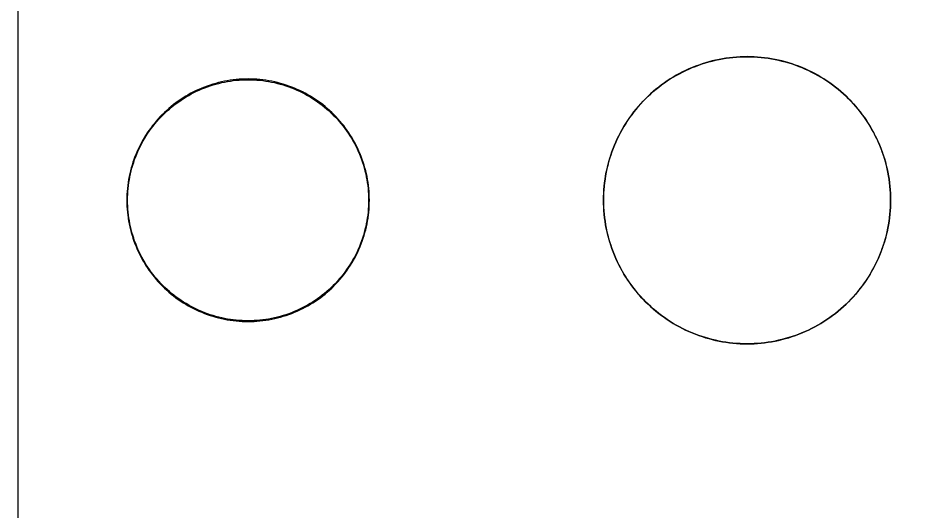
# Model space of a CAD drawing. Extents: x 2 to 124, y 0 to 129.
# Drawn here: x 2.36 to 31.82, y 49.29 to 65.61 of the extents above; entities that cross this region are included whole.
import ezdxf

# ---------------------------------------------------------------- set-up
doc = ezdxf.new("R2010")
doc.units = 0

msp = doc.modelspace()

# ---------------------------------------------------------------- linework, layer by layer
at = {"color": 5, "true_color": 0x0000ff}
msp.add_polyline3d([(123.94209, 0.3175, 0), (123.94209, 128.81762, 0), (2.36219, 128.81762, 0), (2.36219, 0.3175, 0), (123.94209, 0.3175, 0)], close=True, dxfattribs=at)
at = {"color": 34, "true_color": 0x008000}
for points in [[(2.3622, 0.3175, 0), (123.94209, 0.3175, 0), (123.94209, 128.81762, 0), (2.3622, 128.81762, 0), (2.3622, 0.3175, 0)], [(26.37561, 64.32727, 0), (26.25902, 64.32295, 0), (26.14269, 64.31583, 0), (26.02661, 64.30594, 0), (25.91079, 64.29298, 0), (25.79522, 64.27749, 0), (25.79483, 64.27743, 0), (25.68018, 64.25895, 0), (25.68016, 64.25895, 0), (25.67976, 64.25888, 0), (25.56521, 64.23755, 0), (25.45116, 64.21342, 0), (25.33763, 64.18649, 0), (25.22485, 64.15678, 0), (25.11284, 64.12426, 0), (25.00184, 64.08896, 0), (24.8916, 64.0511, 0), (24.78238, 64.01047, 0), (24.67392, 63.96704, 0), (24.56699, 63.92132, 0), (24.46082, 63.8728, 0), (24.35617, 63.8215, 0), (24.35582, 63.82132, 0), (24.25218, 63.76772, 0), (24.15008, 63.71133, 0), (24.04949, 63.65266, 0), (23.95018, 63.5917, 0), (23.85239, 63.52795, 0), (23.75638, 63.46216, 0), (23.66189, 63.39383, 0), (23.56918, 63.32322, 0), (23.47799, 63.25032, 0), (23.38884, 63.17539, 0), (23.30146, 63.09818, 0), (23.21612, 63.01868, 0), (23.13255, 62.9374, 0), (23.13227, 62.93712, 0), (23.05099, 62.85355, 0), (22.97149, 62.76821, 0), (22.89427, 62.68083, 0), (22.81934, 62.59168, 0), (22.74645, 62.50049, 0), (22.67583, 62.40778, 0), (22.60751, 62.31329, 0), (22.54172, 62.21728, 0), (22.47797, 62.11949, 0), (22.41701, 62.02018, 0), (22.35833, 61.91959, 0), (22.30195, 61.81748, 0), (22.30177, 61.81713, 0), (22.24835, 61.71385, 0), (22.24817, 61.7135, 0), (22.19686, 61.60885, 0), (22.14835, 61.50268, 0), (22.10263, 61.39574, 0), (22.0592, 61.28729, 0), (22.01856, 61.17807, 0), (21.98071, 61.06783, 0), (21.9454, 60.95683, 0), (21.91289, 60.84482, 0), (21.88317, 60.73204, 0), (21.85625, 60.6185, 0), (21.83212, 60.50446, 0), (21.81078, 60.3899, 0), (21.81072, 60.38951, 0), (21.79224, 60.27484, 0), (21.79218, 60.27445, 0), (21.77669, 60.15888, 0), (21.76373, 60.04306, 0), (21.75382, 59.92698, 0), (21.74671, 59.81065, 0), (21.74239, 59.69406, 0), (21.74087, 59.57747, 0), (21.74239, 59.46089, 0), (21.74671, 59.3443, 0), (21.75382, 59.22797, 0), (21.76373, 59.11189, 0), (21.77669, 58.99607, 0), (21.77671, 58.99593, 0), (21.79218, 58.8805, 0), (21.79224, 58.8801, 0), (21.81078, 58.76504, 0), (21.83212, 58.65049, 0), (21.85625, 58.53644, 0), (21.88317, 58.4229, 0), (21.91289, 58.31013, 0), (21.9454, 58.19811, 0), (21.98071, 58.08712, 0), (22.01856, 57.97688, 0), (22.0592, 57.86766, 0), (22.10263, 57.7592, 0), (22.14835, 57.65227, 0), (22.19686, 57.5461, 0), (22.19704, 57.54574, 0), (22.24817, 57.44145, 0), (22.24835, 57.44109, 0), (22.30195, 57.33746, 0), (22.35833, 57.23535, 0), (22.35834, 57.23534, 0), (22.41701, 57.13477, 0), (22.47797, 57.03546, 0), (22.54172, 56.93767, 0), (22.60751, 56.84165, 0), (22.67583, 56.74717, 0), (22.67585, 56.74715, 0), (22.74645, 56.65446, 0), (22.81934, 56.56327, 0), (22.89427, 56.47412, 0), (22.97149, 56.38674, 0), (23.05099, 56.3014, 0), (23.13227, 56.21783, 0), (23.13255, 56.21755, 0), (23.21612, 56.13627, 0), (23.30146, 56.05677, 0), (23.38884, 55.97955, 0), (23.47799, 55.90462, 0), (23.56918, 55.83172, 0), (23.66189, 55.76111, 0), (23.75638, 55.69279, 0), (23.85239, 55.627, 0), (23.95018, 55.56325, 0), (24.04949, 55.50229, 0), (24.15008, 55.44361, 0), (24.25218, 55.38722, 0), (24.35582, 55.33363, 0), (24.35617, 55.33345, 0), (24.46082, 55.28214, 0), (24.56699, 55.23363, 0), (24.67392, 55.18791, 0), (24.78238, 55.14447, 0), (24.8916, 55.10383, 0), (25.00184, 55.06599, 0), (25.11284, 55.03068, 0), (25.22485, 54.99817, 0), (25.33763, 54.96845, 0), (25.45116, 54.94153, 0), (25.56521, 54.9174, 0), (25.67976, 54.89606, 0), (25.79483, 54.87752, 0), (25.79522, 54.87746, 0), (25.91079, 54.86196, 0), (26.02661, 54.84901, 0), (26.14269, 54.8391, 0), (26.25902, 54.83199, 0), (26.37561, 54.82767, 0), (26.49219, 54.82615, 0), (26.60878, 54.82767, 0), (26.72537, 54.83199, 0), (26.8417, 54.8391, 0), (26.95778, 54.84901, 0), (27.0736, 54.86196, 0), (27.18917, 54.87746, 0), (27.18956, 54.87752, 0), (27.30463, 54.89606, 0), (27.41918, 54.9174, 0), (27.53323, 54.94153, 0), (27.64676, 54.96845, 0), (27.75954, 54.99817, 0), (27.87155, 55.03068, 0), (27.98255, 55.06599, 0), (28.09279, 55.10383, 0), (28.20201, 55.14447, 0), (28.31047, 55.18791, 0), (28.4174, 55.23363, 0), (28.52357, 55.28214, 0), (28.62822, 55.33345, 0), (28.62857, 55.33363, 0), (28.73221, 55.38722, 0), (28.83431, 55.44361, 0), (28.9349, 55.50229, 0), (29.03421, 55.56325, 0), (29.132, 55.627, 0), (29.22801, 55.69279, 0), (29.3225, 55.76111, 0), (29.41521, 55.83172, 0), (29.5064, 55.90462, 0), (29.59555, 55.97955, 0), (29.68293, 56.05677, 0), (29.76827, 56.13627, 0), (29.85184, 56.21755, 0), (29.85212, 56.21783, 0), (29.9334, 56.3014, 0), (30.0129, 56.38674, 0), (30.09012, 56.47412, 0), (30.16505, 56.56327, 0), (30.23794, 56.65446, 0), (30.30854, 56.74715, 0), (30.30856, 56.74717, 0), (30.37688, 56.84165, 0), (30.44267, 56.93767, 0), (30.50642, 57.03546, 0), (30.56738, 57.13477, 0), (30.62605, 57.23534, 0), (30.62606, 57.23535, 0), (30.68244, 57.33746, 0), (30.73604, 57.44109, 0), (30.73622, 57.44145, 0), (30.78735, 57.54574, 0), (30.78753, 57.5461, 0), (30.83604, 57.65227, 0), (30.88176, 57.7592, 0), (30.92519, 57.86766, 0), (30.96583, 57.97688, 0), (31.00368, 58.08712, 0), (31.03899, 58.19811, 0), (31.0715, 58.31013, 0), (31.10122, 58.4229, 0), (31.12814, 58.53644, 0), (31.15227, 58.65049, 0), (31.17361, 58.76504, 0), (31.19215, 58.8801, 0), (31.19221, 58.8805, 0), (31.20769, 58.99593, 0), (31.20771, 58.99607, 0), (31.22066, 59.11189, 0), (31.23057, 59.22797, 0), (31.23768, 59.3443, 0), (31.242, 59.46089, 0), (31.24352, 59.57747, 0), (31.242, 59.69406, 0), (31.23768, 59.81065, 0), (31.23057, 59.92698, 0), (31.22066, 60.04306, 0), (31.20771, 60.15888, 0), (31.19221, 60.27445, 0), (31.19215, 60.27484, 0), (31.17367, 60.38951, 0), (31.17361, 60.3899, 0), (31.15227, 60.50446, 0), (31.12814, 60.6185, 0), (31.10122, 60.73204, 0), (31.0715, 60.84482, 0), (31.03899, 60.95683, 0), (31.00368, 61.06783, 0), (30.96583, 61.17807, 0), (30.92519, 61.28729, 0), (30.88176, 61.39574, 0), (30.83604, 61.50268, 0), (30.78753, 61.60885, 0), (30.73622, 61.7135, 0), (30.73604, 61.71385, 0), (30.68262, 61.81713, 0), (30.68244, 61.81748, 0), (30.62606, 61.91959, 0), (30.56738, 62.02018, 0), (30.50642, 62.11949, 0), (30.44267, 62.21728, 0), (30.37688, 62.31329, 0), (30.30856, 62.40778, 0), (30.23794, 62.50049, 0), (30.16505, 62.59168, 0), (30.09012, 62.68083, 0), (30.0129, 62.76821, 0), (29.9334, 62.85355, 0), (29.85212, 62.93712, 0), (29.85184, 62.9374, 0), (29.76827, 63.01868, 0), (29.68293, 63.09818, 0), (29.59555, 63.17539, 0), (29.5064, 63.25032, 0), (29.41521, 63.32322, 0), (29.3225, 63.39383, 0), (29.22801, 63.46216, 0), (29.132, 63.52795, 0), (29.03421, 63.5917, 0), (28.9349, 63.65266, 0), (28.83431, 63.71133, 0), (28.73221, 63.76772, 0), (28.62857, 63.82132, 0), (28.62822, 63.8215, 0), (28.52357, 63.8728, 0), (28.4174, 63.92132, 0), (28.31047, 63.96704, 0), (28.20201, 64.01047, 0), (28.09279, 64.0511, 0), (27.98255, 64.08896, 0), (27.87155, 64.12426, 0), (27.75954, 64.15678, 0), (27.64676, 64.18649, 0), (27.53323, 64.21342, 0), (27.41918, 64.23755, 0), (27.30463, 64.25888, 0), (27.30423, 64.25895, 0), (27.30421, 64.25895, 0), (27.18956, 64.27743, 0), (27.18917, 64.27749, 0), (27.0736, 64.29298, 0), (26.95778, 64.30594, 0), (26.8417, 64.31583, 0), (26.72537, 64.32295, 0), (26.60878, 64.32727, 0), (26.49219, 64.3288, 0), (26.37561, 64.32727, 0)], [(26.72537, 54.83453, 0), (26.60878, 54.83021, 0), (26.49219, 54.82869, 0), (26.37561, 54.83021, 0), (26.25902, 54.83453, 0), (26.14269, 54.84164, 0), (26.02661, 54.85155, 0), (25.91079, 54.8645, 0), (25.79522, 54.88, 0), (25.7952, 54.88, 0), (25.68055, 54.89848, 0), (25.566, 54.91981, 0), (25.45195, 54.94394, 0), (25.33841, 54.97087, 0), (25.22564, 55.00058, 0), (25.11362, 55.0331, 0), (25.00262, 55.0684, 0), (24.89239, 55.10625, 0), (24.78317, 55.14689, 0), (24.67471, 55.19032, 0), (24.56778, 55.23604, 0), (24.4616, 55.28456, 0), (24.357, 55.33584, 0), (24.25368, 55.38928, 0), (24.15157, 55.44567, 0), (24.05099, 55.50434, 0), (23.95167, 55.5653, 0), (23.85388, 55.62905, 0), (23.75787, 55.69484, 0), (23.66338, 55.76317, 0), (23.57067, 55.83378, 0), (23.47949, 55.90668, 0), (23.39033, 55.98161, 0), (23.30296, 56.05882, 0), (23.21761, 56.13832, 0), (23.13419, 56.21946, 0), (23.05305, 56.30289, 0), (22.97354, 56.38823, 0), (22.89633, 56.47561, 0), (22.8214, 56.56476, 0), (22.7485, 56.65595, 0), (22.67789, 56.74866, 0), (22.60956, 56.84315, 0), (22.54378, 56.93916, 0), (22.48002, 57.03695, 0), (22.41906, 57.13626, 0), (22.36039, 57.23685, 0), (22.304, 57.33896, 0), (22.25048, 57.44246, 0), (22.19928, 57.54688, 0), (22.15076, 57.65305, 0), (22.10504, 57.75999, 0), (22.06161, 57.86845, 0), (22.02097, 57.97767, 0), (21.98312, 58.0879, 0), (21.94782, 58.1989, 0), (21.91531, 58.31091, 0), (21.88559, 58.42369, 0), (21.85866, 58.53722, 0), (21.85866, 58.53723, 0), (21.83453, 58.65127, 0), (21.8132, 58.76583, 0), (21.79472, 58.88049, 0), (21.79472, 58.8805, 0), (21.77923, 58.99607, 0), (21.76627, 59.11189, 0), (21.75637, 59.22797, 0), (21.74925, 59.3443, 0), (21.74494, 59.46089, 0), (21.74341, 59.57747, 0), (21.74494, 59.69406, 0), (21.74925, 59.81065, 0), (21.75637, 59.92698, 0), (21.76627, 60.04306, 0), (21.77923, 60.15888, 0), (21.79471, 60.27435, 0), (21.8132, 60.38912, 0), (21.83453, 60.50367, 0), (21.85866, 60.61772, 0), (21.88559, 60.73126, 0), (21.91531, 60.84403, 0), (21.94782, 60.95605, 0), (21.98312, 61.06704, 0), (22.02097, 61.17728, 0), (22.06161, 61.2865, 0), (22.10504, 61.39496, 0), (22.15076, 61.50189, 0), (22.19928, 61.60806, 0), (22.25057, 61.71267, 0), (22.304, 61.81599, 0), (22.36039, 61.9181, 0), (22.41906, 62.01868, 0), (22.48002, 62.118, 0), (22.54378, 62.21579, 0), (22.60956, 62.3118, 0), (22.67789, 62.40629, 0), (22.7485, 62.499, 0), (22.82138, 62.59016, 0), (22.8214, 62.59018, 0), (22.89633, 62.67934, 0), (22.97354, 62.76671, 0), (23.05305, 62.85206, 0), (23.13419, 62.93548, 0), (23.21761, 63.01662, 0), (23.30296, 63.09612, 0), (23.39033, 63.17334, 0), (23.47949, 63.24827, 0), (23.57067, 63.32117, 0), (23.66338, 63.39178, 0), (23.75787, 63.46011, 0), (23.85388, 63.52589, 0), (23.95167, 63.58965, 0), (24.05099, 63.65061, 0), (24.15157, 63.70928, 0), (24.25368, 63.76567, 0), (24.35696, 63.81908, 0), (24.4616, 63.87039, 0), (24.56778, 63.9189, 0), (24.67471, 63.96462, 0), (24.78317, 64.00806, 0), (24.89239, 64.0487, 0), (25.00262, 64.08654, 0), (25.11362, 64.12184, 0), (25.22564, 64.15436, 0), (25.33841, 64.18407, 0), (25.45195, 64.211, 0), (25.566, 64.23513, 0), (25.68055, 64.25646, 0), (25.79561, 64.275, 0), (25.79562, 64.275, 0), (25.91079, 64.29044, 0), (26.02661, 64.3034, 0), (26.14269, 64.3133, 0), (26.25902, 64.32042, 0), (26.37561, 64.32473, 0), (26.49219, 64.32626, 0), (26.60878, 64.32473, 0), (26.72537, 64.32042, 0), (26.8417, 64.3133, 0), (26.95778, 64.3034, 0), (27.0736, 64.29044, 0), (27.18877, 64.275, 0), (27.18878, 64.275, 0), (27.30384, 64.25646, 0), (27.41839, 64.23513, 0), (27.53244, 64.211, 0), (27.64598, 64.18407, 0), (27.75875, 64.15436, 0), (27.87077, 64.12184, 0), (27.98177, 64.08654, 0), (28.092, 64.0487, 0), (28.20122, 64.00806, 0), (28.30968, 63.96462, 0), (28.41661, 63.9189, 0), (28.52279, 63.87039, 0), (28.62743, 63.81908, 0), (28.73071, 63.76567, 0), (28.83282, 63.70928, 0), (28.9334, 63.65061, 0), (29.03272, 63.58965, 0), (29.13051, 63.52589, 0), (29.22652, 63.46011, 0), (29.32101, 63.39178, 0), (29.41372, 63.32117, 0), (29.5049, 63.24827, 0), (29.59406, 63.17334, 0), (29.68143, 63.09612, 0), (29.76678, 63.01662, 0), (29.8502, 62.93548, 0), (29.93134, 62.85206, 0), (30.01085, 62.76671, 0), (30.08806, 62.67934, 0), (30.16299, 62.59018, 0), (30.16301, 62.59016, 0), (30.23589, 62.499, 0), (30.3065, 62.40629, 0), (30.37483, 62.3118, 0), (30.44061, 62.21579, 0), (30.50437, 62.118, 0), (30.56533, 62.01868, 0), (30.624, 61.9181, 0), (30.68039, 61.81599, 0), (30.73382, 61.71267, 0), (30.78511, 61.60806, 0), (30.83363, 61.50189, 0), (30.87935, 61.39496, 0), (30.92278, 61.2865, 0), (30.96342, 61.17728, 0), (31.00127, 61.06704, 0), (31.03657, 60.95605, 0), (31.06908, 60.84403, 0), (31.0988, 60.73126, 0), (31.12573, 60.61772, 0), (31.14986, 60.50367, 0), (31.17119, 60.38912, 0), (31.18968, 60.27435, 0), (31.20516, 60.15888, 0), (31.21812, 60.04306, 0), (31.22802, 59.92698, 0), (31.23514, 59.81065, 0), (31.23945, 59.69406, 0), (31.24098, 59.57747, 0), (31.23945, 59.46089, 0), (31.23514, 59.3443, 0), (31.22802, 59.22797, 0), (31.21812, 59.11189, 0), (31.20516, 58.99607, 0), (31.18967, 58.8805, 0), (31.18967, 58.88049, 0), (31.17119, 58.76583, 0), (31.14986, 58.65127, 0), (31.12573, 58.53723, 0), (31.12573, 58.53722, 0), (31.0988, 58.42369, 0), (31.06908, 58.31091, 0), (31.03657, 58.1989, 0), (31.00127, 58.0879, 0), (30.96342, 57.97767, 0), (30.92278, 57.86845, 0), (30.87935, 57.75999, 0), (30.83363, 57.65305, 0), (30.78511, 57.54688, 0), (30.73391, 57.44246, 0), (30.68039, 57.33896, 0), (30.624, 57.23685, 0), (30.56533, 57.13626, 0), (30.50437, 57.03695, 0), (30.44061, 56.93916, 0), (30.37483, 56.84315, 0), (30.3065, 56.74866, 0), (30.23589, 56.65595, 0), (30.16299, 56.56476, 0), (30.08806, 56.47561, 0), (30.01085, 56.38823, 0), (29.93134, 56.30289, 0), (29.8502, 56.21946, 0), (29.76678, 56.13832, 0), (29.68143, 56.05882, 0), (29.59406, 55.98161, 0), (29.5049, 55.90668, 0), (29.41372, 55.83378, 0), (29.32101, 55.76317, 0), (29.22652, 55.69484, 0), (29.13051, 55.62905, 0), (29.03272, 55.5653, 0), (28.9334, 55.50434, 0), (28.83282, 55.44567, 0), (28.73071, 55.38928, 0), (28.62739, 55.33584, 0), (28.52279, 55.28456, 0), (28.41661, 55.23604, 0), (28.30968, 55.19032, 0), (28.20122, 55.14689, 0), (28.092, 55.10625, 0), (27.98177, 55.0684, 0), (27.87077, 55.0331, 0), (27.75875, 55.00058, 0), (27.64598, 54.97087, 0), (27.53244, 54.94394, 0), (27.41839, 54.91981, 0), (27.30384, 54.89848, 0), (27.18919, 54.88, 0), (27.18917, 54.88, 0), (27.0736, 54.8645, 0), (26.95778, 54.85155, 0), (26.8417, 54.84164, 0), (26.72537, 54.83453, 0)], [(9.88415, 63.5889, 0), (9.78585, 63.58534, 0), (9.68806, 63.57924, 0), (9.59002, 63.57086, 0), (9.49248, 63.56019, 0), (9.3952, 63.54699, 0), (9.39128, 63.54636, 0), (9.29449, 63.53062, 0), (9.19797, 63.51258, 0), (9.10197, 63.49226, 0), (9.00647, 63.46966, 0), (8.91147, 63.44476, 0), (8.81724, 63.41733, 0), (8.7235, 63.38761, 0), (8.6308, 63.35561, 0), (8.5386, 63.32157, 0), (8.44767, 63.285, 0), (8.35723, 63.24639, 0), (8.26809, 63.2055, 0), (8.17995, 63.16232, 0), (8.17641, 63.16051, 0), (8.08902, 63.1153, 0), (8.00318, 63.06806, 0), (7.91835, 63.01878, 0), (7.83478, 62.96722, 0), (7.75248, 62.91362, 0), (7.67146, 62.858, 0), (7.59196, 62.80059, 0), (7.51372, 62.74116, 0), (7.43727, 62.67969, 0), (7.36209, 62.6167, 0), (7.28843, 62.55142, 0), (7.21654, 62.48462, 0), (7.14619, 62.41629, 0), (7.14338, 62.41348, 0), (7.07505, 62.34312, 0), (7.00825, 62.27124, 0), (6.94297, 62.19758, 0), (6.87998, 62.1224, 0), (6.81851, 62.04594, 0), (6.75907, 61.96771, 0), (6.70167, 61.88821, 0), (6.64604, 61.80718, 0), (6.59245, 61.72489, 0), (6.54089, 61.64132, 0), (6.49161, 61.55649, 0), (6.44437, 61.47063, 0), (6.39916, 61.38326, 0), (6.39735, 61.37972, 0), (6.35417, 61.29158, 0), (6.31328, 61.20243, 0), (6.27467, 61.112, 0), (6.23809, 61.02107, 0), (6.20406, 60.92887, 0), (6.17205, 60.83616, 0), (6.14234, 60.74243, 0), (6.1149, 60.6482, 0), (6.09001, 60.5532, 0), (6.06741, 60.4577, 0), (6.04709, 60.36169, 0), (6.02905, 60.26517, 0), (6.0133, 60.16839, 0), (6.01268, 60.16447, 0), (5.99948, 60.06719, 0), (5.98881, 59.96965, 0), (5.98043, 59.8716, 0), (5.97433, 59.77381, 0), (5.97077, 59.67552, 0), (5.9695, 59.57747, 0), (5.97077, 59.47943, 0), (5.97433, 59.38113, 0), (5.98043, 59.28334, 0), (5.98881, 59.1853, 0), (5.99948, 59.08776, 0), (5.9995, 59.08763, 0), (6.01268, 58.99048, 0), (6.0133, 58.98655, 0), (6.02905, 58.88978, 0), (6.04709, 58.79326, 0), (6.06741, 58.69725, 0), (6.09001, 58.60174, 0), (6.1149, 58.50675, 0), (6.14234, 58.41251, 0), (6.17205, 58.31879, 0), (6.20406, 58.22608, 0), (6.23809, 58.13388, 0), (6.27467, 58.04294, 0), (6.31328, 57.95252, 0), (6.31329, 57.9525, 0), (6.35417, 57.86337, 0), (6.39735, 57.77523, 0), (6.39916, 57.77169, 0), (6.44437, 57.68431, 0), (6.49161, 57.59846, 0), (6.54089, 57.51362, 0), (6.59245, 57.43006, 0), (6.64604, 57.34776, 0), (6.70167, 57.26674, 0), (6.75907, 57.18723, 0), (6.75908, 57.18722, 0), (6.81851, 57.109, 0), (6.87998, 57.03255, 0), (6.94297, 56.95736, 0), (7.00825, 56.8837, 0), (7.07505, 56.81182, 0), (7.07507, 56.8118, 0), (7.14338, 56.74146, 0), (7.14619, 56.73865, 0), (7.21654, 56.67033, 0), (7.28843, 56.60353, 0), (7.36209, 56.53825, 0), (7.43727, 56.47526, 0), (7.51372, 56.41379, 0), (7.59196, 56.35435, 0), (7.67146, 56.29695, 0), (7.75248, 56.24132, 0), (7.83478, 56.18773, 0), (7.91835, 56.13617, 0), (8.00318, 56.08689, 0), (8.08902, 56.03965, 0), (8.08929, 56.03951, 0), (8.17641, 55.99443, 0), (8.17995, 55.99263, 0), (8.26809, 55.94945, 0), (8.35723, 55.90856, 0), (8.44767, 55.86995, 0), (8.5386, 55.83337, 0), (8.6308, 55.79934, 0), (8.7235, 55.76733, 0), (8.81724, 55.73761, 0), (8.91147, 55.71018, 0), (9.00647, 55.68529, 0), (9.10197, 55.66268, 0), (9.19797, 55.64236, 0), (9.29449, 55.62433, 0), (9.39128, 55.60858, 0), (9.3952, 55.60796, 0), (9.49248, 55.59475, 0), (9.59002, 55.58409, 0), (9.68806, 55.5757, 0), (9.78585, 55.56961, 0), (9.88415, 55.56605, 0), (9.9822, 55.56478, 0), (10.08024, 55.56605, 0), (10.17854, 55.56961, 0), (10.27633, 55.5757, 0), (10.37437, 55.58409, 0), (10.4719, 55.59475, 0), (10.56919, 55.60796, 0), (10.57311, 55.60858, 0), (10.66989, 55.62433, 0), (10.76641, 55.64236, 0), (10.86242, 55.66268, 0), (10.95792, 55.68529, 0), (11.05292, 55.71018, 0), (11.14715, 55.73761, 0), (11.24088, 55.76733, 0), (11.33359, 55.79934, 0), (11.42579, 55.83337, 0), (11.51672, 55.86995, 0), (11.60715, 55.90856, 0), (11.6963, 55.94945, 0), (11.78444, 55.99263, 0), (11.78798, 55.99443, 0), (11.87509, 56.03951, 0), (11.87536, 56.03965, 0), (11.96121, 56.08689, 0), (12.04604, 56.13617, 0), (12.12961, 56.18773, 0), (12.21191, 56.24132, 0), (12.29293, 56.29695, 0), (12.37243, 56.35435, 0), (12.45067, 56.41379, 0), (12.52712, 56.47526, 0), (12.6023, 56.53825, 0), (12.67596, 56.60353, 0), (12.74785, 56.67033, 0), (12.8182, 56.73865, 0), (12.82101, 56.74146, 0), (12.88932, 56.8118, 0), (12.88934, 56.81182, 0), (12.95614, 56.8837, 0), (13.02142, 56.95736, 0), (13.08441, 57.03255, 0), (13.14588, 57.109, 0), (13.20531, 57.18722, 0), (13.20532, 57.18723, 0), (13.26272, 57.26674, 0), (13.31835, 57.34776, 0), (13.37194, 57.43006, 0), (13.4235, 57.51362, 0), (13.47278, 57.59846, 0), (13.52002, 57.68431, 0), (13.56523, 57.77169, 0), (13.56704, 57.77523, 0), (13.61022, 57.86337, 0), (13.6511, 57.9525, 0), (13.65111, 57.95252, 0), (13.68972, 58.04294, 0), (13.7263, 58.13388, 0), (13.76033, 58.22608, 0), (13.79234, 58.31879, 0), (13.82205, 58.41251, 0), (13.84949, 58.50675, 0), (13.87438, 58.60174, 0), (13.89698, 58.69725, 0), (13.9173, 58.79326, 0), (13.93534, 58.88978, 0), (13.95109, 58.98655, 0), (13.95171, 58.99048, 0), (13.9649, 59.08763, 0), (13.96492, 59.08776, 0), (13.97558, 59.1853, 0), (13.98397, 59.28334, 0), (13.99006, 59.38113, 0), (13.99362, 59.47943, 0), (13.99489, 59.57747, 0), (13.99362, 59.67552, 0), (13.99006, 59.77381, 0), (13.98397, 59.8716, 0), (13.97558, 59.96965, 0), (13.96492, 60.06719, 0), (13.95171, 60.16447, 0), (13.95109, 60.16839, 0), (13.93534, 60.26517, 0), (13.9173, 60.36169, 0), (13.89698, 60.4577, 0), (13.87438, 60.5532, 0), (13.84949, 60.6482, 0), (13.82205, 60.74243, 0), (13.79234, 60.83616, 0), (13.76033, 60.92887, 0), (13.7263, 61.02107, 0), (13.68972, 61.112, 0), (13.65111, 61.20243, 0), (13.61022, 61.29158, 0), (13.56704, 61.37972, 0), (13.56523, 61.38326, 0), (13.52002, 61.47063, 0), (13.47278, 61.55649, 0), (13.4235, 61.64132, 0), (13.37194, 61.72489, 0), (13.31835, 61.80718, 0), (13.26272, 61.88821, 0), (13.20532, 61.96771, 0), (13.14588, 62.04594, 0), (13.08441, 62.1224, 0), (13.02142, 62.19758, 0), (12.95614, 62.27124, 0), (12.88934, 62.34312, 0), (12.82101, 62.41348, 0), (12.8182, 62.41629, 0), (12.74785, 62.48462, 0), (12.67596, 62.55142, 0), (12.6023, 62.6167, 0), (12.52712, 62.67969, 0), (12.45067, 62.74116, 0), (12.37243, 62.80059, 0), (12.29293, 62.858, 0), (12.21191, 62.91362, 0), (12.12961, 62.96722, 0), (12.04604, 63.01878, 0), (11.96121, 63.06806, 0), (11.87536, 63.1153, 0), (11.78798, 63.16051, 0), (11.78444, 63.16232, 0), (11.6963, 63.2055, 0), (11.60715, 63.24639, 0), (11.51672, 63.285, 0), (11.42579, 63.32157, 0), (11.33359, 63.35561, 0), (11.24088, 63.38761, 0), (11.14715, 63.41733, 0), (11.05292, 63.44476, 0), (10.95792, 63.46966, 0), (10.86242, 63.49226, 0), (10.76641, 63.51258, 0), (10.66989, 63.53062, 0), (10.57311, 63.54636, 0), (10.56919, 63.54699, 0), (10.4719, 63.56019, 0), (10.37437, 63.57086, 0), (10.27633, 63.57924, 0), (10.17854, 63.58534, 0), (10.08024, 63.5889, 0), (9.9822, 63.59017, 0), (9.88415, 63.5889, 0)], [(10.17854, 55.59501, 0), (10.08024, 55.59145, 0), (9.9822, 55.59018, 0), (9.88415, 55.59145, 0), (9.78585, 55.59501, 0), (9.68806, 55.6011, 0), (9.59002, 55.60949, 0), (9.49248, 55.62015, 0), (9.39593, 55.63326, 0), (9.30235, 55.64849, 0), (9.20583, 55.66652, 0), (9.10981, 55.68684, 0), (9.01432, 55.70945, 0), (8.91932, 55.73434, 0), (8.82509, 55.76177, 0), (8.73136, 55.79149, 0), (8.63865, 55.82349, 0), (8.54645, 55.85753, 0), (8.45552, 55.89411, 0), (8.36509, 55.93271, 0), (8.27594, 55.97361, 0), (8.18883, 56.01628, 0), (8.10396, 56.0602, 0), (8.01811, 56.10744, 0), (7.93328, 56.15672, 0), (7.84971, 56.20828, 0), (7.76741, 56.26187, 0), (7.68639, 56.3175, 0), (7.60689, 56.3749, 0), (7.52865, 56.43434, 0), (7.4522, 56.49581, 0), (7.37702, 56.5588, 0), (7.30336, 56.62408, 0), (7.23147, 56.69088, 0), (7.16255, 56.75782, 0), (7.0956, 56.82675, 0), (7.0288, 56.89863, 0), (6.96352, 56.97229, 0), (6.90053, 57.04748, 0), (6.83906, 57.12393, 0), (6.77962, 57.20216, 0), (6.72222, 57.28167, 0), (6.66659, 57.36269, 0), (6.613, 57.44499, 0), (6.56144, 57.52855, 0), (6.51216, 57.61339, 0), (6.46496, 57.69916, 0), (6.46492, 57.69924, 0), (6.42095, 57.78423, 0), (6.37833, 57.87122, 0), (6.33744, 57.96037, 0), (6.29883, 58.05079, 0), (6.26225, 58.14173, 0), (6.22822, 58.23393, 0), (6.19621, 58.32664, 0), (6.16649, 58.42036, 0), (6.13906, 58.5146, 0), (6.11417, 58.60959, 0), (6.09156, 58.7051, 0), (6.07124, 58.80111, 0), (6.05321, 58.89763, 0), (6.038, 58.9911, 0), (6.02488, 59.08776, 0), (6.01421, 59.1853, 0), (6.00583, 59.28334, 0), (5.99973, 59.38113, 0), (5.99617, 59.47943, 0), (5.9949, 59.57747, 0), (5.99617, 59.67552, 0), (5.99973, 59.77381, 0), (6.00583, 59.8716, 0), (6.01421, 59.96965, 0), (6.02488, 60.06719, 0), (6.03798, 60.16375, 0), (6.05321, 60.25732, 0), (6.07124, 60.35384, 0), (6.09156, 60.44985, 0), (6.11417, 60.54535, 0), (6.13906, 60.64035, 0), (6.16649, 60.73458, 0), (6.19621, 60.82831, 0), (6.22822, 60.92102, 0), (6.26225, 61.01322, 0), (6.29883, 61.10415, 0), (6.33744, 61.19458, 0), (6.37833, 61.28373, 0), (6.42094, 61.37072, 0), (6.46492, 61.4557, 0), (6.51216, 61.54156, 0), (6.56144, 61.62639, 0), (6.613, 61.70996, 0), (6.66659, 61.79225, 0), (6.72222, 61.87328, 0), (6.77962, 61.95278, 0), (6.83906, 62.03101, 0), (6.90053, 62.10747, 0), (6.96352, 62.18265, 0), (7.0288, 62.25631, 0), (7.0956, 62.32819, 0), (7.16255, 62.39713, 0), (7.23147, 62.46407, 0), (7.30336, 62.53087, 0), (7.37702, 62.59615, 0), (7.4522, 62.65914, 0), (7.52865, 62.72061, 0), (7.60689, 62.78004, 0), (7.68639, 62.83745, 0), (7.76741, 62.89307, 0), (7.84971, 62.94667, 0), (7.93328, 62.99823, 0), (8.01811, 63.04751, 0), (8.10396, 63.09475, 0), (8.18912, 63.13881, 0), (8.27594, 63.18134, 0), (8.36509, 63.22223, 0), (8.45552, 63.26084, 0), (8.54645, 63.29742, 0), (8.63865, 63.33145, 0), (8.73136, 63.36346, 0), (8.82509, 63.39317, 0), (8.91932, 63.42061, 0), (9.01432, 63.4455, 0), (9.10981, 63.4681, 0), (9.20583, 63.48842, 0), (9.30235, 63.50646, 0), (9.39592, 63.52169, 0), (9.49248, 63.53479, 0), (9.59002, 63.54546, 0), (9.68806, 63.55384, 0), (9.78585, 63.55994, 0), (9.88415, 63.5635, 0), (9.9822, 63.56477, 0), (10.08024, 63.5635, 0), (10.17854, 63.55994, 0), (10.27633, 63.55384, 0), (10.37437, 63.54546, 0), (10.4719, 63.53479, 0), (10.56847, 63.52169, 0), (10.66204, 63.50646, 0), (10.75856, 63.48842, 0), (10.85457, 63.4681, 0), (10.95007, 63.4455, 0), (11.04507, 63.42061, 0), (11.1393, 63.39317, 0), (11.23303, 63.36346, 0), (11.32574, 63.33145, 0), (11.41794, 63.29742, 0), (11.50887, 63.26084, 0), (11.5993, 63.22223, 0), (11.68845, 63.18134, 0), (11.77544, 63.13872, 0), (11.86043, 63.09475, 0), (11.94628, 63.04751, 0), (12.03111, 62.99823, 0), (12.11468, 62.94667, 0), (12.19698, 62.89307, 0), (12.278, 62.83745, 0), (12.3575, 62.78004, 0), (12.43574, 62.72061, 0), (12.51219, 62.65914, 0), (12.58737, 62.59615, 0), (12.66103, 62.53087, 0), (12.73292, 62.46407, 0), (12.80184, 62.39713, 0), (12.86879, 62.32819, 0), (12.93559, 62.25631, 0), (13.00087, 62.18265, 0), (13.06386, 62.10747, 0), (13.12533, 62.03101, 0), (13.18477, 61.95278, 0), (13.24217, 61.87328, 0), (13.2978, 61.79225, 0), (13.35139, 61.70996, 0), (13.40295, 61.62639, 0), (13.45223, 61.54156, 0), (13.49947, 61.4557, 0), (13.54345, 61.37072, 0), (13.58606, 61.28373, 0), (13.62695, 61.19458, 0), (13.66556, 61.10415, 0), (13.70214, 61.01322, 0), (13.73617, 60.92102, 0), (13.76818, 60.82831, 0), (13.7979, 60.73458, 0), (13.82533, 60.64035, 0), (13.85022, 60.54535, 0), (13.87283, 60.44985, 0), (13.89315, 60.35384, 0), (13.91118, 60.25732, 0), (13.92641, 60.16375, 0), (13.93951, 60.06719, 0), (13.95018, 59.96965, 0), (13.95857, 59.8716, 0), (13.96466, 59.77381, 0), (13.96822, 59.67552, 0), (13.96949, 59.57747, 0), (13.96822, 59.47943, 0), (13.96466, 59.38113, 0), (13.95857, 59.28334, 0), (13.95018, 59.1853, 0), (13.93951, 59.08776, 0), (13.92639, 58.9911, 0), (13.91118, 58.89763, 0), (13.89315, 58.80111, 0), (13.87283, 58.7051, 0), (13.85022, 58.60959, 0), (13.82533, 58.5146, 0), (13.7979, 58.42036, 0), (13.76818, 58.32664, 0), (13.73617, 58.23393, 0), (13.70214, 58.14173, 0), (13.66556, 58.05079, 0), (13.62695, 57.96037, 0), (13.58606, 57.87122, 0), (13.54344, 57.78423, 0), (13.49947, 57.69924, 0), (13.49943, 57.69916, 0), (13.45223, 57.61339, 0), (13.40295, 57.52855, 0), (13.35139, 57.44499, 0), (13.2978, 57.36269, 0), (13.24217, 57.28167, 0), (13.18477, 57.20216, 0), (13.12533, 57.12393, 0), (13.06386, 57.04748, 0), (13.00087, 56.97229, 0), (12.93559, 56.89863, 0), (12.86879, 56.82675, 0), (12.80184, 56.75782, 0), (12.73292, 56.69088, 0), (12.66103, 56.62408, 0), (12.58737, 56.5588, 0), (12.51219, 56.49581, 0), (12.43574, 56.43434, 0), (12.3575, 56.3749, 0), (12.278, 56.3175, 0), (12.19698, 56.26187, 0), (12.11468, 56.20828, 0), (12.03111, 56.15672, 0), (11.94628, 56.10744, 0), (11.86043, 56.0602, 0), (11.77579, 56.0164, 0), (11.68845, 55.97361, 0), (11.5993, 55.93271, 0), (11.50887, 55.89411, 0), (11.41794, 55.85753, 0), (11.32574, 55.82349, 0), (11.23303, 55.79149, 0), (11.1393, 55.76177, 0), (11.04507, 55.73434, 0), (10.95007, 55.70945, 0), (10.85457, 55.68684, 0), (10.75856, 55.66652, 0), (10.66204, 55.64849, 0), (10.56846, 55.63326, 0), (10.4719, 55.62015, 0), (10.37437, 55.60949, 0), (10.27633, 55.6011, 0), (10.17854, 55.59501, 0)]]:
    msp.add_polyline3d(points, close=True, dxfattribs=at)

doc.saveas('drawing.dxf')
